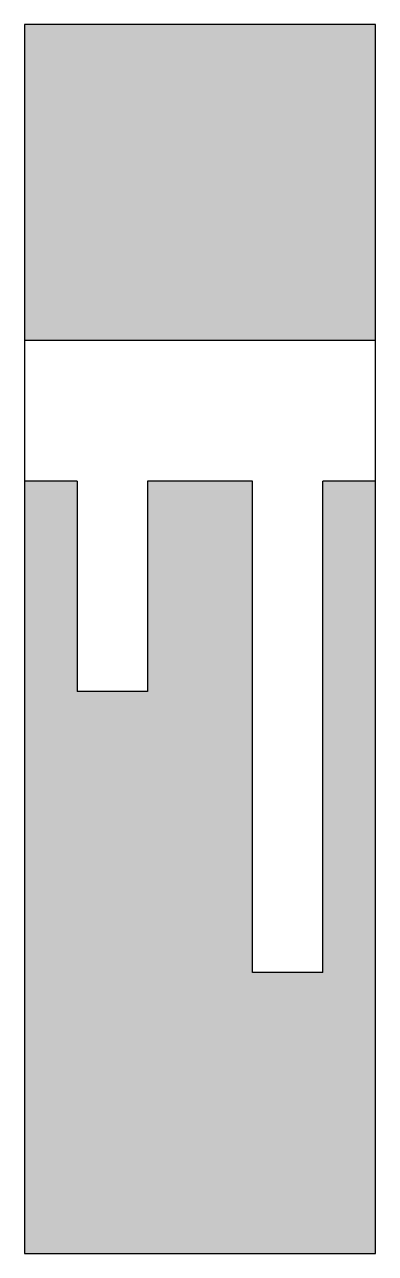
# Model space of a CAD drawing. Header units: metres. Extents: x 0 to 0.5, y 0 to 1.75.
import ezdxf

# ---------------------------------------------------------------- set-up
doc = ezdxf.new("R2010")
doc.units = ezdxf.units.M
doc.header["$LTSCALE"] = 0.2

msp = doc.modelspace()

# ---------------------------------------------------------------- hatches: boundary and pattern name
h = msp.add_hatch(color=254)
h.dxf.hatch_style = 1
h.paths.add_polyline_path([(0.5, 1.75), (0, 1.75), (0, 1.3), (0.5, 1.3)])
h = msp.add_hatch(color=254)
h.dxf.hatch_style = 1
h.paths.add_polyline_path([(0.325, 1.1), (0.175, 1.1), (0.175, 0.8), (0.075, 0.8), (0.075, 1.1), (0, 1.1), (0, 0), (0.5, 0), (0.5, 1.1), (0.425, 1.1), (0.425, 0.4), (0.325, 0.4)])

# ---------------------------------------------------------------- linework, layer by layer
for p, q in [((0.5, 1.75), (0, 1.75)), ((0.5, 1.75), (0, 1.75)), ((0, 1.75), (0, 0)), ((0.5, 0), (0.5, 1.75)), ((0.5, 1.3), (0, 1.3)), ((0.075, 1.1), (0, 1.1)), ((0.075, 1.1), (0.075, 0.8)), ((0.325, 1.1), (0.175, 1.1)), ((0.175, 1.1), (0.175, 0.8)), ((0.325, 0.4), (0.325, 1.1)), ((0.5, 1.1), (0.425, 1.1)), ((0.425, 0.4), (0.425, 1.1)), ((0.175, 0.8), (0.075, 0.8)), ((0.425, 0.4), (0.325, 0.4)), ((0, 0), (0.5, 0))]:
    msp.add_line(p, q)

doc.saveas('drawing.dxf')
